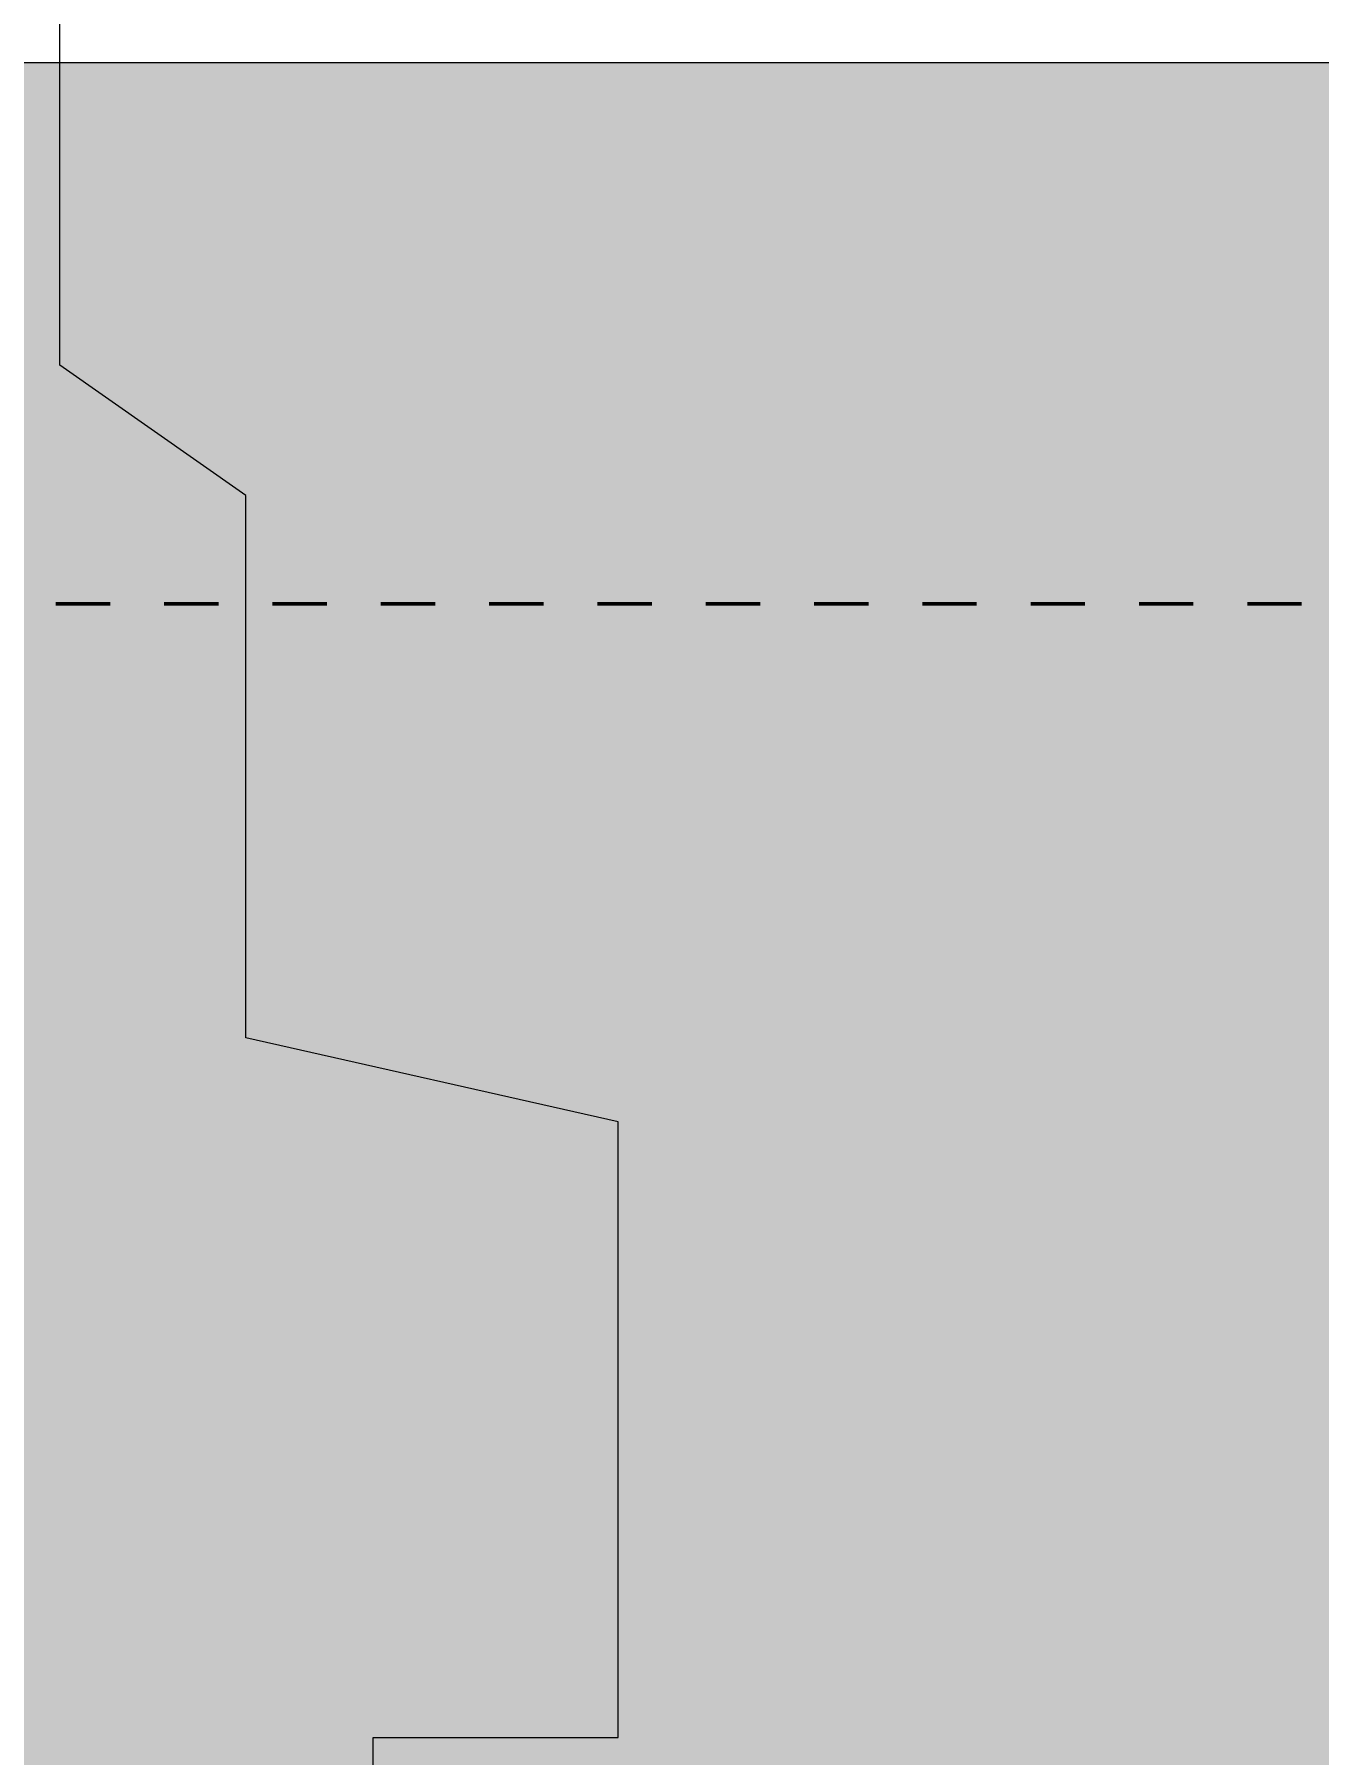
# Model space of a CAD drawing. Header units: inches. Extents: x -4266 to -1814, y 9706 to 12441.
# Drawn here: x -2597.402 to -2595.031, y 10819.364 to 10822.541 of the extents above; entities that cross this region are included whole.
import ezdxf

# ---------------------------------------------------------------- set-up
doc = ezdxf.new("R2010")
doc.units = ezdxf.units.IN
doc.header["$MEASUREMENT"] = 0
doc.linetypes.add('Dash 1_16_', pattern=[0.125, 0.0625, -0.0625])
for name, color, linetype, lineweight in [('0-1', 7, 'Continuous', 5), ('0-3', 7, 'Continuous', 9), ('A-ANNO-DIMS', 211, 'Continuous', 9), ('A-ANNO-DIMS-96', 211, 'Continuous', 9), ('A-DOOR-FRAM-1', 50, 'Continuous', 20), ('A-WALL-1', 8, 'Continuous', 5), ('A-WALL-4', 10, 'Continuous', 13), ('C-PROP-LINE-2', 91, 'Dash 1_16_', 50)]:
    doc.layers.add(name, color=color, linetype=linetype, lineweight=lineweight)
doc.styles.add('Century Gothic', font='ufonts.com_century-gothic.ttf', dxfattribs={"height": 9})
doc.dimstyles.new('OD__1_16__Tol__', dxfattribs={"dimscale": 12, "dimtxt": 9.397514, "dimasz": 1, "dimexe": 0.75, "dimexo": 0.5, "dimgap": 0.125, "dimtad": 1, "dimdec": 4, "dimrnd": 0.0625, "dimzin": 3, "dimdsep": 46, "dimlunit": 4, "dimtxsty": 'Century Gothic', "dimblk1": 'OBLIQUE', "dimblk2": 'OBLIQUE', "dimsah": 1, "dimcen": 0.09, "dimdle": 0.75, "dimazin": 0, "dimtfac": 1, "dimtdec": 4, "dimtix": 1, "dimtmove": 0, "dimatfit": 3, "dimfxl": 1, "dimtvp": 1, "dimtfill": 1, "dimfrac": 2, "dimtolj": 1, "dimtzin": 0, "dimarcsym": 2})

# ---------------------------------------------------------------- blocks, each defined once
blk = doc.blocks.new('Door-Inswing-Andersen-400_Series-Single - 3_ 0-1_8_ x custom height - _1st _ 2nd floor-2651741-FLOOR PLAN - 1ST FLOOR')
at = {"layer": 'A-DOOR-FRAM-1'}
for p, q in [((-17.0313, 3.7534), (-17.0313, 4.875)), ((-16.6875, 3.5127), (-17.0313, 3.7534)), ((-16.6875, 2.5115), (-16.6875, 3.5127)), ((-16, 2.3563), (-16.6875, 2.5115)), ((-16, 1.219), (-16, 2.3563)), ((-16.4525, 0.782), (-16.4525, 1.219)), ((-16.4525, 1.219), (-16, 1.219))]:
    blk.add_line(p, q, dxfattribs=at)
blk = doc.blocks.new('CTR - 1st Phase - Shell_rvt-1-FLOOR PLAN - 1ST FLOOR')
at = {"layer": 'A-WALL-1'}
blk.add_hatch(color=256, dxfattribs=at).paths.add_polyline_path([(-2563.0112, 10813.8644), (-2563.0112, 10817.1769), (-2562.3862, 10817.1769), (-2562.3862, 10813.8644), (-2562.2612, 10813.8644), (-2562.2612, 10822.4894), (-2598.3862, 10822.4894), (-2598.3862, 10813.8644), (-2598.2612, 10813.8644), (-2598.2612, 10817.1769), (-2597.6362, 10817.1769), (-2597.6362, 10813.8644), (-2586.2435, 10813.8644)], flags=0)
at = {"layer": 'A-WALL-4'}
blk.add_line((-2598.3862, 10822.4894), (-2562.2612, 10822.4894), dxfattribs=at)
at = {"layer": '0-3'}
blk.add_blockref('Door-Inswing-Andersen-400_Series-Single - 3_ 0-1_8_ x custom height - _1st _ 2nd floor-2651741-FLOOR PLAN - 1ST FLOOR', (-2580.3237, 10818.1769), dxfattribs=at)
blk = doc.blocks.new('Family - ___-1870574-FLOOR PLAN - 1ST FLOOR')
at = {"layer": 'C-PROP-LINE-2'}
blk.add_line((-2099.262, 10821.4894), (-3402.0487, 10821.4894), dxfattribs=at)
blk = doc.blocks.new('DIMBLOCK4-FLOOR PLAN - 1ST FLOOR')
at = {"layer": 'A-ANNO-DIMS-96'}
for p, q in [((-2714.7237, 10819.4894), (-2714.7237, 10888.9851)), ((-2513.1237, 10819.2394), (-2513.1237, 10888.9851)), ((-2714.7237, 10879.9851), (-2513.1237, 10879.9851)), ((-2714.7237, 10879.9851), (-2714.7237, 10819.4894)), ((-2513.1237, 10879.9851), (-2513.1237, 10819.2394))]:
    blk.add_line(p, q, dxfattribs=at)
at = {"layer": 'A-ANNO-DIMS-96', "lineweight": 50}
for p, q in [((-2714.7237, 10879.9851), (-2708.7237, 10885.9851)), ((-2513.1237, 10879.9851), (-2507.1237, 10885.9851)), ((-2714.7237, 10879.9851), (-2720.7237, 10873.9851)), ((-2513.1237, 10879.9851), (-2519.1237, 10873.9851))]:
    blk.add_line(p, q, dxfattribs=at)
at = {"layer": 'A-ANNO-DIMS-96', "color": 0, "char_height": 9, "attachment_point": 1, "line_spacing_factor": 0.984502, "style": 'Century Gothic', "bg_fill": 3, "box_fill_scale": 1.25, "bg_fill_color": 256, "bg_fill_true_color": 13158600, "bg_fill_transparency": 0}
for s, insert, width in [('16\' - 9 5/8"', (-2644.6521, 10893.021), 73.748113), ('201.6', (-2629.6608, 10875.2535), 37.769058)]:
    blk.add_mtext(s, dxfattribs=dict(at, insert=insert, width=width))
blk = doc.blocks.new('_Oblique')
at = {"color": 0, "linetype": 'ByBlock', "lineweight": -2}
blk.add_line((-0.5, -0.5), (0.5, 0.5), dxfattribs=at)

msp = doc.modelspace()

# ---------------------------------------------------------------- block references
at = {"layer": '0-1'}
msp.add_blockref('CTR - 1st Phase - Shell_rvt-1-FLOOR PLAN - 1ST FLOOR', (0, 0), dxfattribs=at)
at = {"layer": 'C-PROP-LINE-2'}
msp.add_blockref('Family - ___-1870574-FLOOR PLAN - 1ST FLOOR', (0, 0), dxfattribs=at)

# ---------------------------------------------------------------- next in the draw order: dimensions: what is measured, and where the dimension line sits
at = {"layer": 'A-ANNO-DIMS'}
dim = msp.add_linear_dim(base=(-2513.12374, 10879.98515), p1=(-2714.72374, 10813.4894), p2=(-2513.12374, 10813.2394), dimstyle='OD__1_16__Tol__', override={"dimpost": '<>\\X', "dimfxl": 201.600155}, dxfattribs=at)
dim.commit()
dim.dimension.update_dxf_attribs({"geometry": 'DIMBLOCK4-FLOOR PLAN - 1ST FLOOR', "text_midpoint": (-2613.92374, 10879.98515)})

doc.saveas('drawing.dxf')
